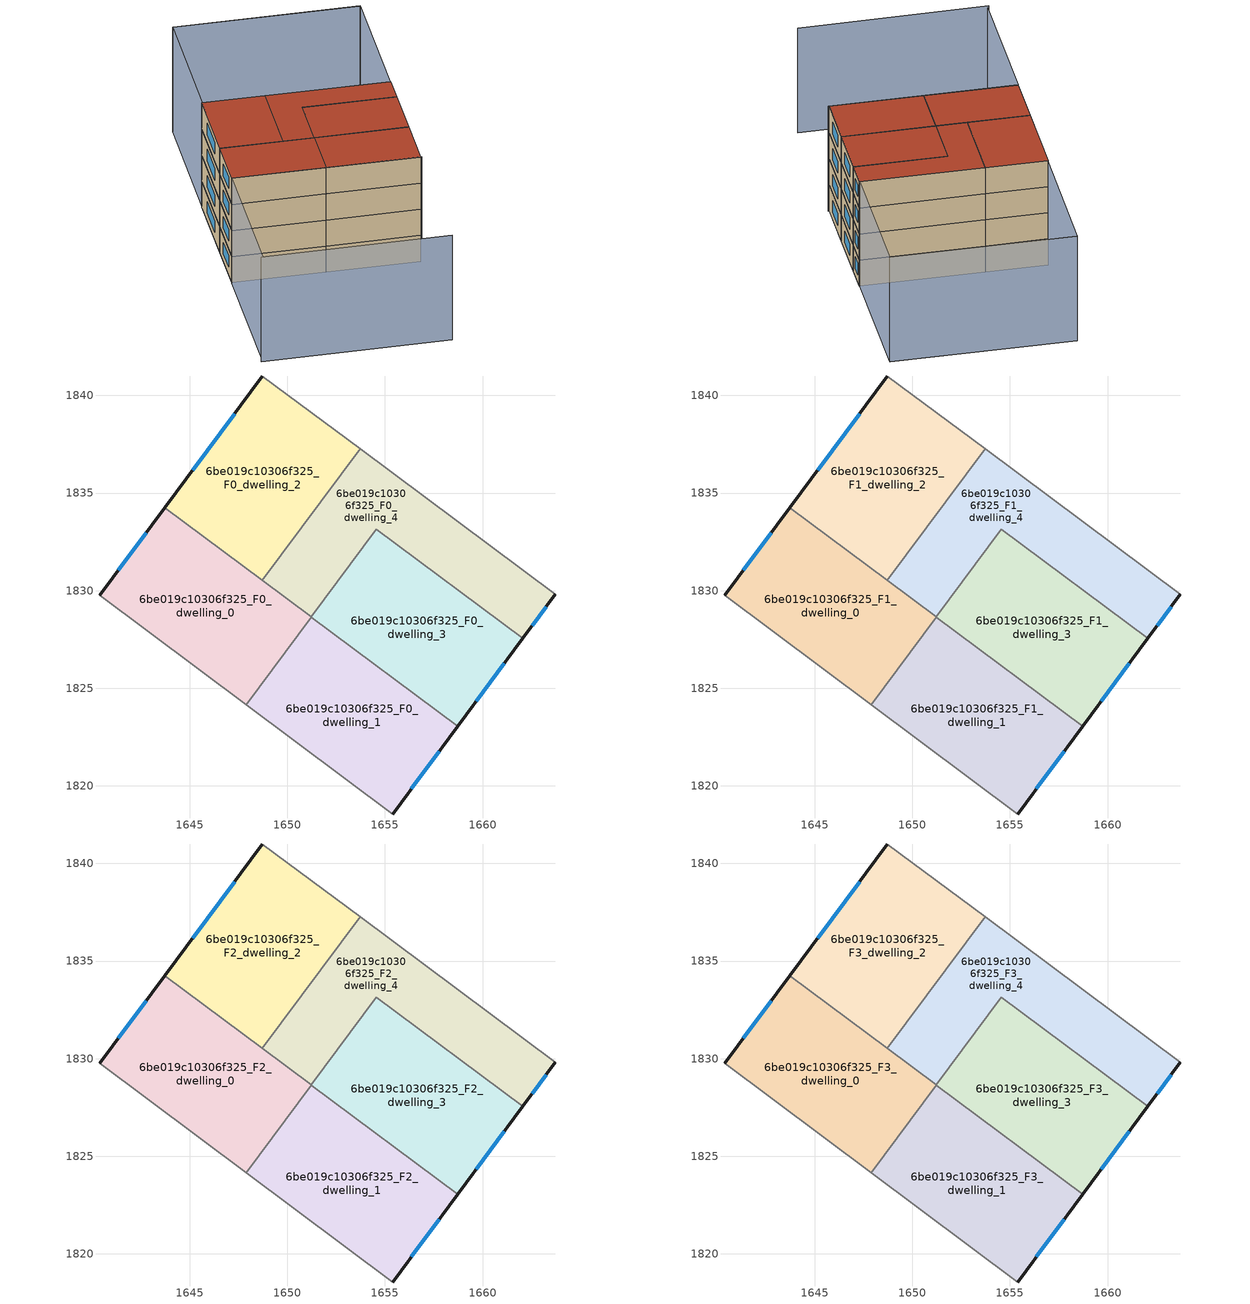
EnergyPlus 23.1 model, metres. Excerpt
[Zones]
6be019c10306f325_F0_dwelling_0
 floor ground (EU_floor_Construction): 1651.23,1828.65 1647.89,1824.17 1640.38,1829.76 1643.72,1834.25 z0
 wall outside (EU_wall_Construction): 1643.72,1834.25 1640.38,1829.76 z0:3
 wall to 6be019c10306f325_F0_dwelling_1 (EU_wall_Construction): 1647.89,1824.17 1651.23,1828.65 z0:3
 wall adiabatic (EU_wall_Construction): 1640.38,1829.76 1647.89,1824.17 z0:3
 wall to 6be019c10306f325_F0_dwelling_2 (EU_wall_Construction): 1648.71,1830.53 1643.72,1834.25 z0:3
 wall to 6be019c10306f325_F0_dwelling_4 (EU_wall_Construction): 1651.22,1828.66 1648.71,1830.53 z0:3
 wall to 6be019c10306f325_F0_dwelling_3 (EU_wall_Construction): 1651.23,1828.65 1651.22,1828.66 z0:3
 window (EU_Window_Construction): 1642.77,1832.97 1641.34,1831.04 z0.86:2.14
6be019c10306f325_F0_dwelling_1
 floor ground (EU_floor_Construction): 1658.73,1823.06 1655.4,1818.57 1647.89,1824.17 1651.23,1828.65 z0
 wall outside (EU_wall_Construction): 1655.4,1818.57 1658.73,1823.06 z0:3
 wall adiabatic (EU_wall_Construction): 1647.89,1824.17 1655.4,1818.57 z0:3
 wall to 6be019c10306f325_F0_dwelling_3 (EU_wall_Construction): 1658.73,1823.06 1651.23,1828.65 z0:3
 window (EU_Window_Construction): 1656.35,1819.85 1657.78,1821.78 z0.86:2.14
6be019c10306f325_F0_dwelling_2
 floor ground (EU_floor_Construction): 1653.73,1837.26 1648.71,1830.53 1643.72,1834.25 1648.72,1841 z0
 wall outside (EU_wall_Construction): 1648.72,1841 1643.72,1834.25 z0:3
 wall adiabatic (EU_wall_Construction): 1653.73,1837.26 1648.72,1841 z0:3
 wall to 6be019c10306f325_F0_dwelling_4 (EU_wall_Construction): 1648.71,1830.53 1653.73,1837.26 z0:3
 window (EU_Window_Construction): 1647.29,1839.07 1645.15,1836.18 z0.86:2.14
6be019c10306f325_F0_dwelling_3
 floor ground (EU_floor_Construction): 1662.06,1827.57 1658.73,1823.06 1651.22,1828.66 1654.56,1833.15 z0
 wall outside (EU_wall_Construction): 1658.73,1823.06 1662.06,1827.57 z0:3
 wall to 6be019c10306f325_F0_dwelling_4 (EU_wall_Construction): 1662.06,1827.57 1654.56,1833.15 1651.22,1828.66 z0:3
 window (EU_Window_Construction): 1659.68,1824.35 1661.11,1826.28 z0.86:2.14
6be019c10306f325_F0_dwelling_4
 floor ground (EU_floor_Construction): 1663.73,1829.82 1662.06,1827.57 1654.56,1833.15 1651.22,1828.66 1648.71,1830.53 1653.73,1837.26 z0
 wall outside (EU_wall_Construction): 1662.06,1827.57 1663.73,1829.82 z0:3
 wall adiabatic (EU_wall_Construction): 1663.73,1829.82 1653.73,1837.26 z0:3
 window (EU_Window_Construction): 1662.54,1828.21 1663.25,1829.17 z0.86:2.14
6be019c10306f325_F1_dwelling_0
 floor to 6be019c10306f325_F0_dwelling_0 (EU_floor_Construction): 1651.23,1828.65 1647.89,1824.17 1640.38,1829.76 1643.72,1834.25 z3
 wall outside (EU_wall_Construction): 1643.72,1834.25 1640.38,1829.76 z3:6
 wall to 6be019c10306f325_F1_dwelling_1 (EU_wall_Construction): 1647.89,1824.17 1651.23,1828.65 z3:6
 wall adiabatic (EU_wall_Construction): 1640.38,1829.76 1647.89,1824.17 z3:6
 wall to 6be019c10306f325_F1_dwelling_2 (EU_wall_Construction): 1648.71,1830.53 1643.72,1834.25 z3:6
 wall to 6be019c10306f325_F1_dwelling_4 (EU_wall_Construction): 1651.22,1828.66 1648.71,1830.53 z3:6
 wall to 6be019c10306f325_F1_dwelling_3 (EU_wall_Construction): 1651.23,1828.65 1651.22,1828.66 z3:6
 window (EU_Window_Construction): 1642.77,1832.97 1641.34,1831.04 z3.86:5.14
6be019c10306f325_F1_dwelling_1
 floor to 6be019c10306f325_F0_dwelling_1 (EU_floor_Construction): 1658.73,1823.06 1655.4,1818.57 1647.89,1824.17 1651.23,1828.65 z3
 wall outside (EU_wall_Construction): 1655.4,1818.57 1658.73,1823.06 z3:6
 wall adiabatic (EU_wall_Construction): 1647.89,1824.17 1655.4,1818.57 z3:6
 wall to 6be019c10306f325_F1_dwelling_3 (EU_wall_Construction): 1658.73,1823.06 1651.23,1828.65 z3:6
 window (EU_Window_Construction): 1656.35,1819.85 1657.78,1821.78 z3.86:5.14
6be019c10306f325_F1_dwelling_2
 floor to 6be019c10306f325_F0_dwelling_2 (EU_floor_Construction): 1653.73,1837.26 1648.71,1830.53 1643.72,1834.25 1648.72,1841 z3
 wall outside (EU_wall_Construction): 1648.72,1841 1643.72,1834.25 z3:6
 wall adiabatic (EU_wall_Construction): 1653.73,1837.26 1648.72,1841 z3:6
 wall to 6be019c10306f325_F1_dwelling_4 (EU_wall_Construction): 1648.71,1830.53 1653.73,1837.26 z3:6
 window (EU_Window_Construction): 1647.29,1839.07 1645.15,1836.18 z3.86:5.14
6be019c10306f325_F1_dwelling_3
 floor to 6be019c10306f325_F0_dwelling_3 (EU_floor_Construction): 1662.06,1827.57 1658.73,1823.06 1651.22,1828.66 1654.56,1833.15 z3
 wall outside (EU_wall_Construction): 1658.73,1823.06 1662.06,1827.57 z3:6
 wall to 6be019c10306f325_F1_dwelling_4 (EU_wall_Construction): 1662.06,1827.57 1654.56,1833.15 1651.22,1828.66 z3:6
 window (EU_Window_Construction): 1659.68,1824.35 1661.11,1826.28 z3.86:5.14
6be019c10306f325_F1_dwelling_4
 floor to 6be019c10306f325_F0_dwelling_4 (EU_floor_Construction): 1663.73,1829.82 1662.06,1827.57 1654.56,1833.15 1651.22,1828.66 1648.71,1830.53 1653.73,1837.26 z3
 wall outside (EU_wall_Construction): 1662.06,1827.57 1663.73,1829.82 z3:6
 wall adiabatic (EU_wall_Construction): 1663.73,1829.82 1653.73,1837.26 z3:6
 window (EU_Window_Construction): 1662.54,1828.21 1663.25,1829.17 z3.86:5.14
6be019c10306f325_F2_dwelling_0
 floor to 6be019c10306f325_F1_dwelling_0 (EU_floor_Construction): 1651.23,1828.65 1647.89,1824.17 1640.38,1829.76 1643.72,1834.25 z6
 wall outside (EU_wall_Construction): 1643.72,1834.25 1640.38,1829.76 z6:9
 wall to 6be019c10306f325_F2_dwelling_1 (EU_wall_Construction): 1647.89,1824.17 1651.23,1828.65 z6:9
 wall adiabatic (EU_wall_Construction): 1640.38,1829.76 1647.89,1824.17 z6:9
 wall to 6be019c10306f325_F2_dwelling_2 (EU_wall_Construction): 1648.71,1830.53 1643.72,1834.25 z6:9
 wall to 6be019c10306f325_F2_dwelling_4 (EU_wall_Construction): 1651.22,1828.66 1648.71,1830.53 z6:9
 wall to 6be019c10306f325_F2_dwelling_3 (EU_wall_Construction): 1651.23,1828.65 1651.22,1828.66 z6:9
 window (EU_Window_Construction): 1642.77,1832.97 1641.34,1831.04 z6.86:8.14
6be019c10306f325_F2_dwelling_1
 floor to 6be019c10306f325_F1_dwelling_1 (EU_floor_Construction): 1658.73,1823.06 1655.4,1818.57 1647.89,1824.17 1651.23,1828.65 z6
 wall outside (EU_wall_Construction): 1655.4,1818.57 1658.73,1823.06 z6:9
 wall adiabatic (EU_wall_Construction): 1647.89,1824.17 1655.4,1818.57 z6:9
 wall to 6be019c10306f325_F2_dwelling_3 (EU_wall_Construction): 1658.73,1823.06 1651.23,1828.65 z6:9
 window (EU_Window_Construction): 1656.35,1819.85 1657.78,1821.78 z6.86:8.14
6be019c10306f325_F2_dwelling_2
 floor to 6be019c10306f325_F1_dwelling_2 (EU_floor_Construction): 1653.73,1837.26 1648.71,1830.53 1643.72,1834.25 1648.72,1841 z6
 wall outside (EU_wall_Construction): 1648.72,1841 1643.72,1834.25 z6:9
 wall adiabatic (EU_wall_Construction): 1653.73,1837.26 1648.72,1841 z6:9
 wall to 6be019c10306f325_F2_dwelling_4 (EU_wall_Construction): 1648.71,1830.53 1653.73,1837.26 z6:9
 window (EU_Window_Construction): 1647.29,1839.07 1645.15,1836.18 z6.86:8.14
6be019c10306f325_F2_dwelling_3
 floor to 6be019c10306f325_F1_dwelling_3 (EU_floor_Construction): 1662.06,1827.57 1658.73,1823.06 1651.22,1828.66 1654.56,1833.15 z6
 wall outside (EU_wall_Construction): 1658.73,1823.06 1662.06,1827.57 z6:9
 wall to 6be019c10306f325_F2_dwelling_4 (EU_wall_Construction): 1662.06,1827.57 1654.56,1833.15 1651.22,1828.66 z6:9
 window (EU_Window_Construction): 1659.68,1824.35 1661.11,1826.28 z6.86:8.14
6be019c10306f325_F2_dwelling_4
 floor to 6be019c10306f325_F1_dwelling_4 (EU_floor_Construction): 1663.73,1829.82 1662.06,1827.57 1654.56,1833.15 1651.22,1828.66 1648.71,1830.53 1653.73,1837.26 z6
 wall outside (EU_wall_Construction): 1662.06,1827.57 1663.73,1829.82 z6:9
 wall adiabatic (EU_wall_Construction): 1663.73,1829.82 1653.73,1837.26 z6:9
 window (EU_Window_Construction): 1662.54,1828.21 1663.25,1829.17 z6.86:8.14
6be019c10306f325_F3_dwelling_0
 floor to 6be019c10306f325_F2_dwelling_0 (EU_floor_Construction): 1651.23,1828.65 1647.89,1824.17 1640.38,1829.76 1643.72,1834.25 z9
 wall outside (EU_wall_Construction): 1643.72,1834.25 1640.38,1829.76 z9:12
 wall to 6be019c10306f325_F3_dwelling_1 (EU_wall_Construction): 1647.89,1824.17 1651.23,1828.65 z9:12
 wall adiabatic (EU_wall_Construction): 1640.38,1829.76 1647.89,1824.17 z9:12
 wall to 6be019c10306f325_F3_dwelling_2 (EU_wall_Construction): 1648.71,1830.53 1643.72,1834.25 z9:12
 wall to 6be019c10306f325_F3_dwelling_4 (EU_wall_Construction): 1651.22,1828.66 1648.71,1830.53 z9:12
 wall to 6be019c10306f325_F3_dwelling_3 (EU_wall_Construction): 1651.23,1828.65 1651.22,1828.66 z9:12
 window (EU_Window_Construction): 1642.77,1832.97 1641.34,1831.04 z9.86:11.14
 roof outside (EU_roof_Construction): 1647.89,1824.17 1651.23,1828.65 1643.72,1834.25 1640.38,1829.76 z12
6be019c10306f325_F3_dwelling_1
 floor to 6be019c10306f325_F2_dwelling_1 (EU_floor_Construction): 1658.73,1823.06 1655.4,1818.57 1647.89,1824.17 1651.23,1828.65 z9
 wall outside (EU_wall_Construction): 1655.4,1818.57 1658.73,1823.06 z9:12
 wall adiabatic (EU_wall_Construction): 1647.89,1824.17 1655.4,1818.57 z9:12
 wall to 6be019c10306f325_F3_dwelling_3 (EU_wall_Construction): 1658.73,1823.06 1651.23,1828.65 z9:12
 window (EU_Window_Construction): 1656.35,1819.85 1657.78,1821.78 z9.86:11.14
 roof outside (EU_roof_Construction): 1655.4,1818.57 1658.73,1823.06 1651.23,1828.65 1647.89,1824.17 z12
6be019c10306f325_F3_dwelling_2
 floor to 6be019c10306f325_F2_dwelling_2 (EU_floor_Construction): 1653.73,1837.26 1648.71,1830.53 1643.72,1834.25 1648.72,1841 z9
 wall outside (EU_wall_Construction): 1648.72,1841 1643.72,1834.25 z9:12
 wall adiabatic (EU_wall_Construction): 1653.73,1837.26 1648.72,1841 z9:12
 wall to 6be019c10306f325_F3_dwelling_4 (EU_wall_Construction): 1648.71,1830.53 1653.73,1837.26 z9:12
 window (EU_Window_Construction): 1647.29,1839.07 1645.15,1836.18 z9.86:11.14
 roof outside (EU_roof_Construction): 1648.71,1830.53 1653.73,1837.26 1648.72,1841 1643.72,1834.25 z12
6be019c10306f325_F3_dwelling_3
 floor to 6be019c10306f325_F2_dwelling_3 (EU_floor_Construction): 1662.06,1827.57 1658.73,1823.06 1651.22,1828.66 1654.56,1833.15 z9
 wall outside (EU_wall_Construction): 1658.73,1823.06 1662.06,1827.57 z9:12
 wall to 6be019c10306f325_F3_dwelling_4 (EU_wall_Construction): 1662.06,1827.57 1654.56,1833.15 1651.22,1828.66 z9:12
 window (EU_Window_Construction): 1659.68,1824.35 1661.11,1826.28 z9.86:11.14
 roof outside (EU_roof_Construction): 1658.73,1823.06 1662.06,1827.57 1654.56,1833.15 1651.22,1828.66 z12
6be019c10306f325_F3_dwelling_4
 floor to 6be019c10306f325_F2_dwelling_4 (EU_floor_Construction): 1663.73,1829.82 1662.06,1827.57 1654.56,1833.15 1651.22,1828.66 1648.71,1830.53 1653.73,1837.26 z9
 wall outside (EU_wall_Construction): 1662.06,1827.57 1663.73,1829.82 z9:12
 wall adiabatic (EU_wall_Construction): 1663.73,1829.82 1653.73,1837.26 z9:12
 window (EU_Window_Construction): 1662.54,1828.21 1663.25,1829.17 z9.86:11.14
 roof outside (EU_roof_Construction): 1662.06,1827.57 1663.73,1829.82 1653.73,1837.26 1648.71,1830.53 1651.22,1828.66 1654.56,1833.15 z12
shading: 1631.53,1818.15 1646.78,1806.91 / 1631.7,1818.15 1640.37,1829.77 / 1640.37,1829.77 1655.47,1818.51 / 1672.02,1841.09 1657.16,1852.12 / 1663.7,1829.84 1648.78,1840.96 / 1648.78,1840.96 1657.14,1852.18 / 1657.14,1852.18 1672.06,1841.06 / 1672.06,1841.06 1663.7,1829.84 z0:12
[Building]
EU S2 Campaign: North Axis=0; Terrain=City; Solar Distribution=FullExterior
[Site:Location]
Helsinki-Vantaa.AP: Latitude=60.317; Longitude=24.963; Time Zone=2; Elevation=54.6
[SizingPeriod:WeatherFileDays]
AnnualSizingPeriod: Begin Month=1; Begin Day of Month=1; End Month=12; End Day of Month=31; Day of Week for Start Day=Monday; Use Weather File Daylight Saving Period=No; Use Weather File Rain and Snow Indicators=No
[MATERIAL]
EU_InternalMass_Material: Roughness=MediumRough; Thickness=0.1; Conductivity=1; Density=1800; Specific Heat=900; Thermal Absorptance=0.9; Solar Absorptance=0.7; Visible Absorptance=0.7
[MATERIAL:NOMASS] Roughness=MediumRough; Thermal Absorptance=0.9; Solar Absorptance=0.7; Visible Absorptance=0.7
Name | Thermal Resistance
EU_wall_NoMass | 1.10183
EU_roof_NoMass; EU_floor_NoMass | 1.70606
[WINDOWMATERIAL:SIMPLEGLAZINGSYSTEM]
EU_Window_SimpleGlazing: UFactor=3.11035; Solar Heat Gain Coefficient=0.8; Visible Transmittance=0.8
[CONSTRUCTION]
EU_wall_Construction: EU_wall_NoMass
EU_roof_Construction: EU_roof_NoMass
EU_floor_Construction: EU_floor_NoMass
EU_Window_Construction: EU_Window_SimpleGlazing
EU_InternalMass_Construction: EU_InternalMass_Material
[ZONE] Type=1; Multiplier=1; Ceiling Height=autocalculate; Floor Area=autocalculate; Part of Total Floor Area=Yes
Name | Volume
6be019c10306f325_F0_dwelling_0; 6be019c10306f325_F1_dwelling_0; 6be019c10306f325_F2_dwelling_0; 6be019c10306f325_F3_dwelling_0 | 157.221
6be019c10306f325_F0_dwelling_1; 6be019c10306f325_F1_dwelling_1; 6be019c10306f325_F2_dwelling_1; 6be019c10306f325_F3_dwelling_1 | 157.208
6be019c10306f325_F0_dwelling_2; 6be019c10306f325_F1_dwelling_2; 6be019c10306f325_F2_dwelling_2; 6be019c10306f325_F3_dwelling_2 | 157.195
6be019c10306f325_F0_dwelling_3; 6be019c10306f325_F1_dwelling_3; 6be019c10306f325_F2_dwelling_3; 6be019c10306f325_F3_dwelling_3 | 157.222
6be019c10306f325_F0_dwelling_4; 6be019c10306f325_F1_dwelling_4; 6be019c10306f325_F2_dwelling_4; 6be019c10306f325_F3_dwelling_4 | 157.187
[INTERNALMASS] Construction=EU_InternalMass_Construction
Name | Zone or ZoneList | Surface Area
6be019c10306f325_F0_dwelling_0_EU_InternalMass | 6be019c10306f325_F0_dwelling_0 | 52.407
6be019c10306f325_F0_dwelling_1_EU_InternalMass | 6be019c10306f325_F0_dwelling_1 | 52.4007
6be019c10306f325_F0_dwelling_2_EU_InternalMass | 6be019c10306f325_F0_dwelling_2 | 52.3949
6be019c10306f325_F0_dwelling_3_EU_InternalMass | 6be019c10306f325_F0_dwelling_3 | 52.4067
6be019c10306f325_F0_dwelling_4_EU_InternalMass | 6be019c10306f325_F0_dwelling_4 | 52.3956
6be019c10306f325_F1_dwelling_0_EU_InternalMass | 6be019c10306f325_F1_dwelling_0 | 52.407
6be019c10306f325_F1_dwelling_1_EU_InternalMass | 6be019c10306f325_F1_dwelling_1 | 52.4007
6be019c10306f325_F1_dwelling_2_EU_InternalMass | 6be019c10306f325_F1_dwelling_2 | 52.3949
6be019c10306f325_F1_dwelling_3_EU_InternalMass | 6be019c10306f325_F1_dwelling_3 | 52.4067
6be019c10306f325_F1_dwelling_4_EU_InternalMass | 6be019c10306f325_F1_dwelling_4 | 52.3956
6be019c10306f325_F2_dwelling_0_EU_InternalMass | 6be019c10306f325_F2_dwelling_0 | 52.407
6be019c10306f325_F2_dwelling_1_EU_InternalMass | 6be019c10306f325_F2_dwelling_1 | 52.4007
6be019c10306f325_F2_dwelling_2_EU_InternalMass | 6be019c10306f325_F2_dwelling_2 | 52.3949
6be019c10306f325_F2_dwelling_3_EU_InternalMass | 6be019c10306f325_F2_dwelling_3 | 52.4067
6be019c10306f325_F2_dwelling_4_EU_InternalMass | 6be019c10306f325_F2_dwelling_4 | 52.3956
6be019c10306f325_F3_dwelling_0_EU_InternalMass | 6be019c10306f325_F3_dwelling_0 | 52.407
6be019c10306f325_F3_dwelling_1_EU_InternalMass | 6be019c10306f325_F3_dwelling_1 | 52.4007
6be019c10306f325_F3_dwelling_2_EU_InternalMass | 6be019c10306f325_F3_dwelling_2 | 52.3949
6be019c10306f325_F3_dwelling_3_EU_InternalMass | 6be019c10306f325_F3_dwelling_3 | 52.4067
6be019c10306f325_F3_dwelling_4_EU_InternalMass | 6be019c10306f325_F3_dwelling_4 | 52.3956
[OTHEREQUIPMENT] Fuel Type=Electricity; Design Level Calculation Method=Watts/Area; Power per Zone Floor Area=1; Fraction Latent=0; Fraction Radiant=0; Fraction Lost=0; Carbon Dioxide Generation Rate=0; EndUse Subcategory=EU_Step8_InternalGains
Name | Zone or ZoneList or Space or SpaceList | Schedule
EU_Step8_InternalGain_6be019c10306f325_F0_dwelling_0_f000 | 6be019c10306f325_F0_dwelling_0 | EU_Step8_GainSchedule_6be019c10306f325_F0_dwelling_0_f000
EU_Step8_InternalGain_6be019c10306f325_F0_dwelling_1_f000 | 6be019c10306f325_F0_dwelling_1 | EU_Step8_GainSchedule_6be019c10306f325_F0_dwelling_1_f000
EU_Step8_InternalGain_6be019c10306f325_F0_dwelling_2_f000 | 6be019c10306f325_F0_dwelling_2 | EU_Step8_GainSchedule_6be019c10306f325_F0_dwelling_2_f000
EU_Step8_InternalGain_6be019c10306f325_F0_dwelling_3_f000 | 6be019c10306f325_F0_dwelling_3 | EU_Step8_GainSchedule_6be019c10306f325_F0_dwelling_3_f000
EU_Step8_InternalGain_6be019c10306f325_F0_dwelling_4_f000 | 6be019c10306f325_F0_dwelling_4 | EU_Step8_GainSchedule_6be019c10306f325_F0_dwelling_4_f000
EU_Step8_InternalGain_6be019c10306f325_F1_dwelling_0_f000 | 6be019c10306f325_F1_dwelling_0 | EU_Step8_GainSchedule_6be019c10306f325_F1_dwelling_0_f000
EU_Step8_InternalGain_6be019c10306f325_F1_dwelling_1_f000 | 6be019c10306f325_F1_dwelling_1 | EU_Step8_GainSchedule_6be019c10306f325_F1_dwelling_1_f000
EU_Step8_InternalGain_6be019c10306f325_F1_dwelling_2_f000 | 6be019c10306f325_F1_dwelling_2 | EU_Step8_GainSchedule_6be019c10306f325_F1_dwelling_2_f000
EU_Step8_InternalGain_6be019c10306f325_F1_dwelling_3_f000 | 6be019c10306f325_F1_dwelling_3 | EU_Step8_GainSchedule_6be019c10306f325_F1_dwelling_3_f000
EU_Step8_InternalGain_6be019c10306f325_F1_dwelling_4_f000 | 6be019c10306f325_F1_dwelling_4 | EU_Step8_GainSchedule_6be019c10306f325_F1_dwelling_4_f000
EU_Step8_InternalGain_6be019c10306f325_F2_dwelling_0_f000 | 6be019c10306f325_F2_dwelling_0 | EU_Step8_GainSchedule_6be019c10306f325_F2_dwelling_0_f000
EU_Step8_InternalGain_6be019c10306f325_F2_dwelling_1_f000 | 6be019c10306f325_F2_dwelling_1 | EU_Step8_GainSchedule_6be019c10306f325_F2_dwelling_1_f000
EU_Step8_InternalGain_6be019c10306f325_F2_dwelling_2_f000 | 6be019c10306f325_F2_dwelling_2 | EU_Step8_GainSchedule_6be019c10306f325_F2_dwelling_2_f000
EU_Step8_InternalGain_6be019c10306f325_F2_dwelling_3_f000 | 6be019c10306f325_F2_dwelling_3 | EU_Step8_GainSchedule_6be019c10306f325_F2_dwelling_3_f000
EU_Step8_InternalGain_6be019c10306f325_F2_dwelling_4_f000 | 6be019c10306f325_F2_dwelling_4 | EU_Step8_GainSchedule_6be019c10306f325_F2_dwelling_4_f000
EU_Step8_InternalGain_6be019c10306f325_F3_dwelling_0_f000 | 6be019c10306f325_F3_dwelling_0 | EU_Step8_GainSchedule_6be019c10306f325_F3_dwelling_0_f000
EU_Step8_InternalGain_6be019c10306f325_F3_dwelling_1_f000 | 6be019c10306f325_F3_dwelling_1 | EU_Step8_GainSchedule_6be019c10306f325_F3_dwelling_1_f000
EU_Step8_InternalGain_6be019c10306f325_F3_dwelling_2_f000 | 6be019c10306f325_F3_dwelling_2 | EU_Step8_GainSchedule_6be019c10306f325_F3_dwelling_2_f000
EU_Step8_InternalGain_6be019c10306f325_F3_dwelling_3_f000 | 6be019c10306f325_F3_dwelling_3 | EU_Step8_GainSchedule_6be019c10306f325_F3_dwelling_3_f000
EU_Step8_InternalGain_6be019c10306f325_F3_dwelling_4_f000 | 6be019c10306f325_F3_dwelling_4 | EU_Step8_GainSchedule_6be019c10306f325_F3_dwelling_4_f000
[ZONEVENTILATION:DESIGNFLOWRATE] Schedule=EU_AlwaysOn; Design Flow Rate Calculation Method=AirChanges/Hour; Air Changes per Hour=0.756316; Ventilation Type=Natural; Fan Pressure Rise=0; Fan Total Efficiency=1; Constant Term Coefficient=1; Temperature Term Coefficient=0; Velocity Term Coefficient=0; Velocity Squared Term Coefficient=0; Minimum Indoor Temperature=-100; Maximum Indoor Temperature=100; Delta Temperature=-100; Minimum Outdoor Temperature=-100; Maximum Outdoor Temperature=100; Maximum Wind Speed=40
Name | Zone or ZoneList or Space or SpaceList
EU_ConstantAir_6be019c10306f325_F0_dwelling_0 | 6be019c10306f325_F0_dwelling_0
EU_ConstantAir_6be019c10306f325_F0_dwelling_1 | 6be019c10306f325_F0_dwelling_1
EU_ConstantAir_6be019c10306f325_F0_dwelling_2 | 6be019c10306f325_F0_dwelling_2
EU_ConstantAir_6be019c10306f325_F0_dwelling_3 | 6be019c10306f325_F0_dwelling_3
EU_ConstantAir_6be019c10306f325_F0_dwelling_4 | 6be019c10306f325_F0_dwelling_4
EU_ConstantAir_6be019c10306f325_F1_dwelling_0 | 6be019c10306f325_F1_dwelling_0
EU_ConstantAir_6be019c10306f325_F1_dwelling_1 | 6be019c10306f325_F1_dwelling_1
EU_ConstantAir_6be019c10306f325_F1_dwelling_2 | 6be019c10306f325_F1_dwelling_2
EU_ConstantAir_6be019c10306f325_F1_dwelling_3 | 6be019c10306f325_F1_dwelling_3
EU_ConstantAir_6be019c10306f325_F1_dwelling_4 | 6be019c10306f325_F1_dwelling_4
EU_ConstantAir_6be019c10306f325_F2_dwelling_0 | 6be019c10306f325_F2_dwelling_0
EU_ConstantAir_6be019c10306f325_F2_dwelling_1 | 6be019c10306f325_F2_dwelling_1
EU_ConstantAir_6be019c10306f325_F2_dwelling_2 | 6be019c10306f325_F2_dwelling_2
EU_ConstantAir_6be019c10306f325_F2_dwelling_3 | 6be019c10306f325_F2_dwelling_3
EU_ConstantAir_6be019c10306f325_F2_dwelling_4 | 6be019c10306f325_F2_dwelling_4
EU_ConstantAir_6be019c10306f325_F3_dwelling_0 | 6be019c10306f325_F3_dwelling_0
EU_ConstantAir_6be019c10306f325_F3_dwelling_1 | 6be019c10306f325_F3_dwelling_1
EU_ConstantAir_6be019c10306f325_F3_dwelling_2 | 6be019c10306f325_F3_dwelling_2
EU_ConstantAir_6be019c10306f325_F3_dwelling_3 | 6be019c10306f325_F3_dwelling_3
EU_ConstantAir_6be019c10306f325_F3_dwelling_4 | 6be019c10306f325_F3_dwelling_4
[HVACTEMPLATE:THERMOSTAT] Constant Heating Setpoint=20; Constant Cooling Setpoint=50
EU_HeatOnly_6be019c10306f325_F0_dwelling_0; EU_HeatOnly_6be019c10306f325_F0_dwelling_1; EU_HeatOnly_6be019c10306f325_F0_dwelling_2; EU_HeatOnly_6be019c10306f325_F0_dwelling_3; EU_HeatOnly_6be019c10306f325_F0_dwelling_4; EU_HeatOnly_6be019c10306f325_F1_dwelling_0; EU_HeatOnly_6be019c10306f325_F1_dwelling_1; EU_HeatOnly_6be019c10306f325_F1_dwelling_2; EU_HeatOnly_6be019c10306f325_F1_dwelling_3; EU_HeatOnly_6be019c10306f325_F1_dwelling_4; EU_HeatOnly_6be019c10306f325_F2_dwelling_0; EU_HeatOnly_6be019c10306f325_F2_dwelling_1; EU_HeatOnly_6be019c10306f325_F2_dwelling_2; EU_HeatOnly_6be019c10306f325_F2_dwelling_3; EU_HeatOnly_6be019c10306f325_F2_dwelling_4; EU_HeatOnly_6be019c10306f325_F3_dwelling_0; EU_HeatOnly_6be019c10306f325_F3_dwelling_1; EU_HeatOnly_6be019c10306f325_F3_dwelling_2; EU_HeatOnly_6be019c10306f325_F3_dwelling_3; EU_HeatOnly_6be019c10306f325_F3_dwelling_4
[HVACTEMPLATE:ZONE:IDEALLOADSAIRSYSTEM] System Availability Schedule=EU_AlwaysOn; Maximum Heating Supply Air Temperature=50; Minimum Cooling Supply Air Temperature=13; Maximum Heating Supply Air Humidity Ratio=0.0156; Minimum Cooling Supply Air Humidity Ratio=0.0077; Heating Limit=NoLimit; Cooling Limit=NoLimit; Heating Availability Schedule=EU_AlwaysOn; Cooling Availability Schedule=EU_CoolingOff; Dehumidification Control Type=ConstantSensibleHeatRatio; Cooling Sensible Heat Ratio=0.7; Dehumidification Setpoint=60; Humidification Control Type=None; Humidification Setpoint=30; Outdoor Air Method=None; Outdoor Air Flow Rate per Person=0.00944; Outdoor Air Flow Rate per Zone Floor Area=0; Outdoor Air Flow Rate per Zone=0; Demand Controlled Ventilation Type=None; Outdoor Air Economizer Type=NoEconomizer; Heat Recovery Type=None; Sensible Heat Recovery Effectiveness=0.7; Latent Heat Recovery Effectiveness=0.65
Name | Template Thermostat
6be019c10306f325_F0_dwelling_0 | EU_HeatOnly_6be019c10306f325_F0_dwelling_0
6be019c10306f325_F0_dwelling_1 | EU_HeatOnly_6be019c10306f325_F0_dwelling_1
6be019c10306f325_F0_dwelling_2 | EU_HeatOnly_6be019c10306f325_F0_dwelling_2
6be019c10306f325_F0_dwelling_3 | EU_HeatOnly_6be019c10306f325_F0_dwelling_3
6be019c10306f325_F0_dwelling_4 | EU_HeatOnly_6be019c10306f325_F0_dwelling_4
6be019c10306f325_F1_dwelling_0 | EU_HeatOnly_6be019c10306f325_F1_dwelling_0
6be019c10306f325_F1_dwelling_1 | EU_HeatOnly_6be019c10306f325_F1_dwelling_1
6be019c10306f325_F1_dwelling_2 | EU_HeatOnly_6be019c10306f325_F1_dwelling_2
6be019c10306f325_F1_dwelling_3 | EU_HeatOnly_6be019c10306f325_F1_dwelling_3
6be019c10306f325_F1_dwelling_4 | EU_HeatOnly_6be019c10306f325_F1_dwelling_4
6be019c10306f325_F2_dwelling_0 | EU_HeatOnly_6be019c10306f325_F2_dwelling_0
6be019c10306f325_F2_dwelling_1 | EU_HeatOnly_6be019c10306f325_F2_dwelling_1
6be019c10306f325_F2_dwelling_2 | EU_HeatOnly_6be019c10306f325_F2_dwelling_2
6be019c10306f325_F2_dwelling_3 | EU_HeatOnly_6be019c10306f325_F2_dwelling_3
6be019c10306f325_F2_dwelling_4 | EU_HeatOnly_6be019c10306f325_F2_dwelling_4
6be019c10306f325_F3_dwelling_0 | EU_HeatOnly_6be019c10306f325_F3_dwelling_0
6be019c10306f325_F3_dwelling_1 | EU_HeatOnly_6be019c10306f325_F3_dwelling_1
6be019c10306f325_F3_dwelling_2 | EU_HeatOnly_6be019c10306f325_F3_dwelling_2
6be019c10306f325_F3_dwelling_3 | EU_HeatOnly_6be019c10306f325_F3_dwelling_3
6be019c10306f325_F3_dwelling_4 | EU_HeatOnly_6be019c10306f325_F3_dwelling_4
[SIZING:ZONE] Zone Cooling Design Supply Air Temperature Input Method=SupplyAirTemperature; Zone Cooling Design Supply Air Temperature=13; Zone Heating Design Supply Air Temperature Input Method=SupplyAirTemperature; Zone Heating Design Supply Air Temperature=50; Zone Cooling Design Supply Air Humidity Ratio=0.008; Zone Heating Design Supply Air Humidity Ratio=0.008; Cooling Design Air Flow Method=DesignDay; Cooling Design Air Flow Rate=0; Cooling Minimum Air Flow per Zone Floor Area=0.000762; Cooling Minimum Air Flow=0; Cooling Minimum Air Flow Fraction=0.2; Heating Design Air Flow Method=DesignDay; Heating Design Air Flow Rate=0; Heating Maximum Air Flow per Zone Floor Area=0.002032; Heating Maximum Air Flow=0.141576; Heating Maximum Air Flow Fraction=0.3; Account for Dedicated Outdoor Air System=No; Dedicated Outdoor Air System Control Strategy=NeutralSupplyAir; Dedicated Outdoor Air Low Setpoint Temperature for Design=autosize; Dedicated Outdoor Air High Setpoint Temperature for Design=autosize; Zone Load Sizing Method=Sensible Load Only No Latent Load; Zone Latent Cooling Design Supply Air Humidity Ratio Input Method=HumidityRatioDifference; Zone Cooling Design Supply Air Humidity Ratio Difference=0.005; Zone Latent Heating Design Supply Air Humidity Ratio Input Method=HumidityRatioDifference; Zone Humidification Design Supply Air Humidity Ratio Difference=0.005
6be019c10306f325_F0_dwelling_0; 6be019c10306f325_F0_dwelling_1; 6be019c10306f325_F0_dwelling_2; 6be019c10306f325_F0_dwelling_3; 6be019c10306f325_F0_dwelling_4; 6be019c10306f325_F1_dwelling_0; 6be019c10306f325_F1_dwelling_1; 6be019c10306f325_F1_dwelling_2; 6be019c10306f325_F1_dwelling_3; 6be019c10306f325_F1_dwelling_4; 6be019c10306f325_F2_dwelling_0; 6be019c10306f325_F2_dwelling_1; 6be019c10306f325_F2_dwelling_2; 6be019c10306f325_F2_dwelling_3; 6be019c10306f325_F2_dwelling_4; 6be019c10306f325_F3_dwelling_0; 6be019c10306f325_F3_dwelling_1; 6be019c10306f325_F3_dwelling_2; 6be019c10306f325_F3_dwelling_3; 6be019c10306f325_F3_dwelling_4
[SCHEDULE:CONSTANT]
Name | Hourly Value
EU_AlwaysOn | 1
EU_CoolingOff | 0
[SCHEDULE:FILE] Column Number=1; Rows to Skip at Top=0; Number of Hours of Data=8760; Column Separator=Comma; Interpolate to Timestep=No; Minutes per Item=60; Adjust Schedule for Daylight Savings=Yes
Name | File
EU_Step8_GainSchedule_6be019c10306f325_F0_dwelling_0_f000 | ../../schedules/6be019c10306f325/6be019c10306f325_F0_dwelling_0_f000_gain.csv
EU_Step8_GainSchedule_6be019c10306f325_F0_dwelling_1_f000 | ../../schedules/6be019c10306f325/6be019c10306f325_F0_dwelling_1_f000_gain.csv
EU_Step8_GainSchedule_6be019c10306f325_F0_dwelling_2_f000 | ../../schedules/6be019c10306f325/6be019c10306f325_F0_dwelling_2_f000_gain.csv
EU_Step8_GainSchedule_6be019c10306f325_F0_dwelling_3_f000 | ../../schedules/6be019c10306f325/6be019c10306f325_F0_dwelling_3_f000_gain.csv
EU_Step8_GainSchedule_6be019c10306f325_F0_dwelling_4_f000 | ../../schedules/6be019c10306f325/6be019c10306f325_F0_dwelling_4_f000_gain.csv
EU_Step8_GainSchedule_6be019c10306f325_F1_dwelling_0_f000 | ../../schedules/6be019c10306f325/6be019c10306f325_F1_dwelling_0_f000_gain.csv
EU_Step8_GainSchedule_6be019c10306f325_F1_dwelling_1_f000 | ../../schedules/6be019c10306f325/6be019c10306f325_F1_dwelling_1_f000_gain.csv
EU_Step8_GainSchedule_6be019c10306f325_F1_dwelling_2_f000 | ../../schedules/6be019c10306f325/6be019c10306f325_F1_dwelling_2_f000_gain.csv
EU_Step8_GainSchedule_6be019c10306f325_F1_dwelling_3_f000 | ../../schedules/6be019c10306f325/6be019c10306f325_F1_dwelling_3_f000_gain.csv
EU_Step8_GainSchedule_6be019c10306f325_F1_dwelling_4_f000 | ../../schedules/6be019c10306f325/6be019c10306f325_F1_dwelling_4_f000_gain.csv
EU_Step8_GainSchedule_6be019c10306f325_F2_dwelling_0_f000 | ../../schedules/6be019c10306f325/6be019c10306f325_F2_dwelling_0_f000_gain.csv
EU_Step8_GainSchedule_6be019c10306f325_F2_dwelling_1_f000 | ../../schedules/6be019c10306f325/6be019c10306f325_F2_dwelling_1_f000_gain.csv
EU_Step8_GainSchedule_6be019c10306f325_F2_dwelling_2_f000 | ../../schedules/6be019c10306f325/6be019c10306f325_F2_dwelling_2_f000_gain.csv
EU_Step8_GainSchedule_6be019c10306f325_F2_dwelling_3_f000 | ../../schedules/6be019c10306f325/6be019c10306f325_F2_dwelling_3_f000_gain.csv
EU_Step8_GainSchedule_6be019c10306f325_F2_dwelling_4_f000 | ../../schedules/6be019c10306f325/6be019c10306f325_F2_dwelling_4_f000_gain.csv
EU_Step8_GainSchedule_6be019c10306f325_F3_dwelling_0_f000 | ../../schedules/6be019c10306f325/6be019c10306f325_F3_dwelling_0_f000_gain.csv
EU_Step8_GainSchedule_6be019c10306f325_F3_dwelling_1_f000 | ../../schedules/6be019c10306f325/6be019c10306f325_F3_dwelling_1_f000_gain.csv
EU_Step8_GainSchedule_6be019c10306f325_F3_dwelling_2_f000 | ../../schedules/6be019c10306f325/6be019c10306f325_F3_dwelling_2_f000_gain.csv
EU_Step8_GainSchedule_6be019c10306f325_F3_dwelling_3_f000 | ../../schedules/6be019c10306f325/6be019c10306f325_F3_dwelling_3_f000_gain.csv
EU_Step8_GainSchedule_6be019c10306f325_F3_dwelling_4_f000 | ../../schedules/6be019c10306f325/6be019c10306f325_F3_dwelling_4_f000_gain.csv
